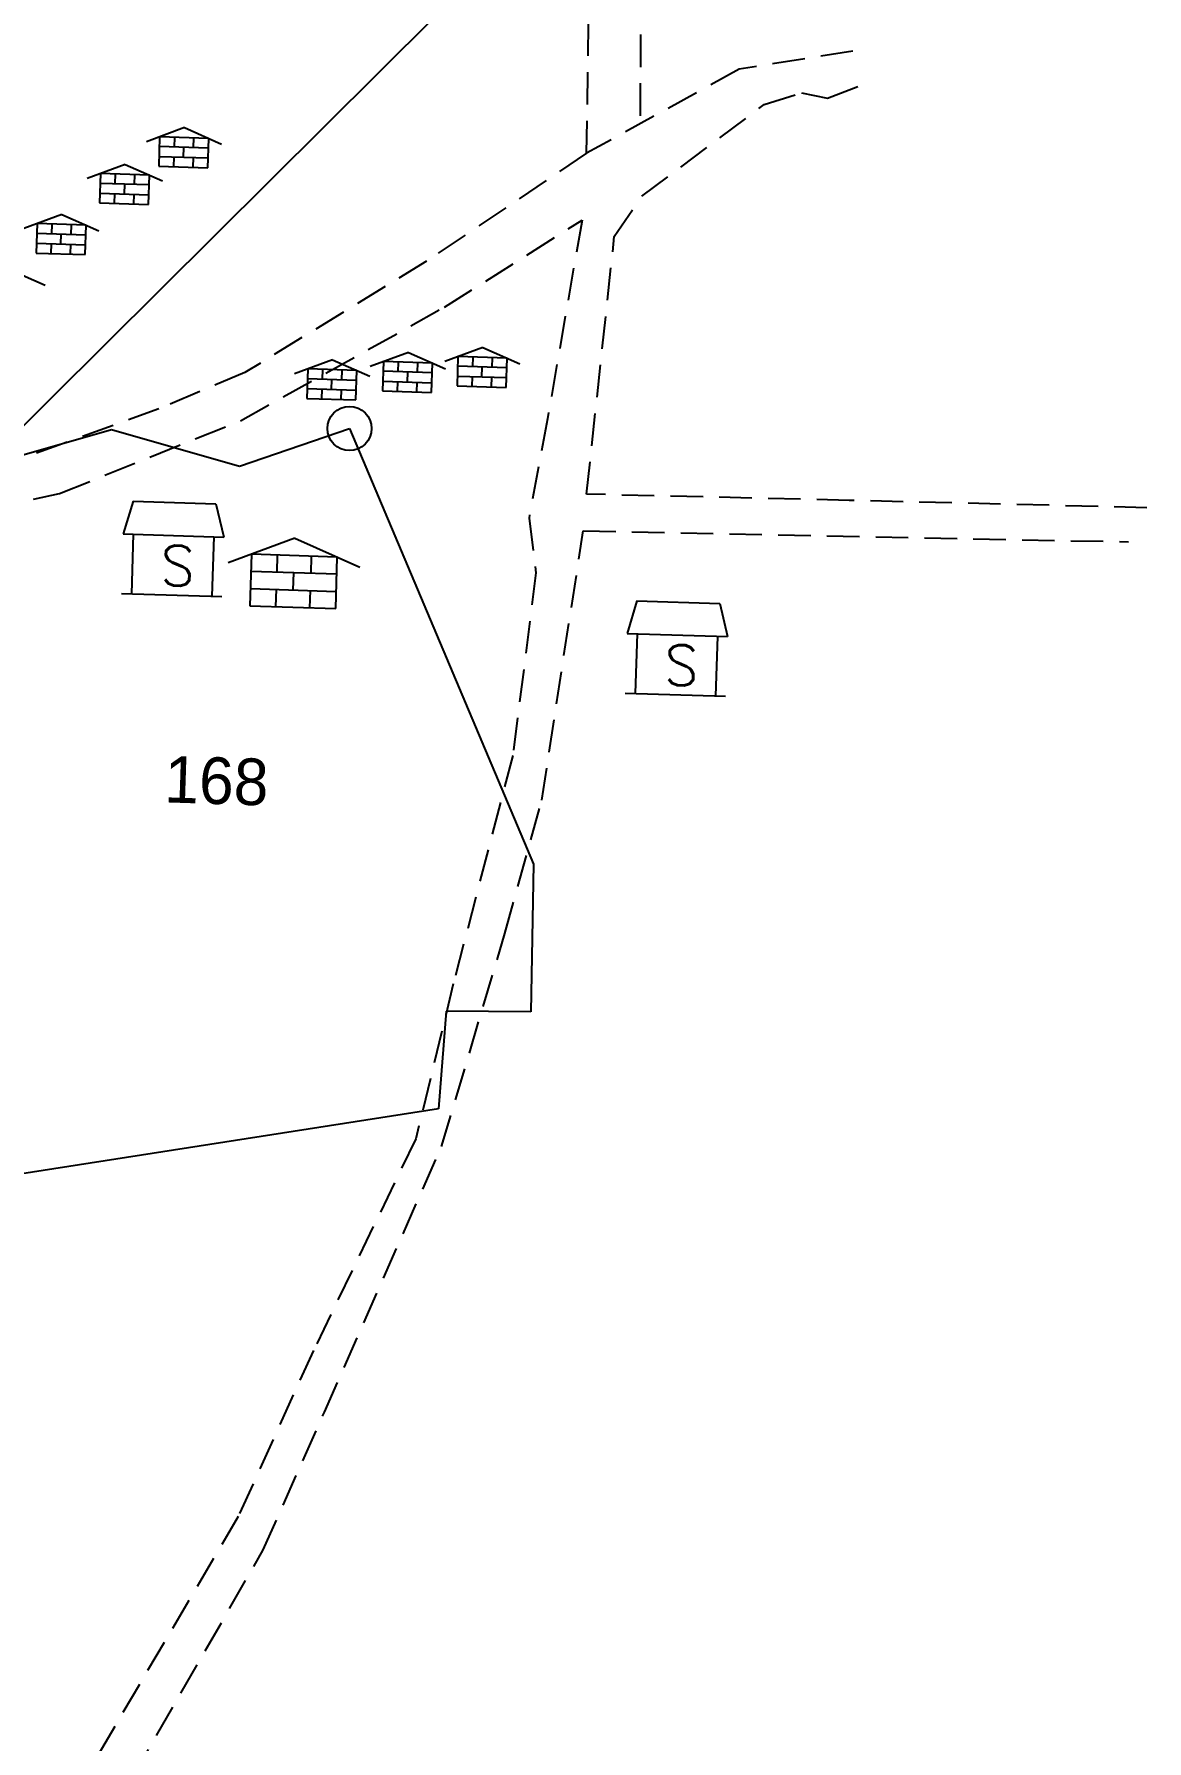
# Model space of a CAD drawing. Header units: metres. Extents: x 279543 to 281633, y 2052141 to 2055998.
# Drawn here: x 280250.8 to 280421.9, y 2055477.2 to 2055739.8 of the extents above; entities that cross this region are included whole.
import ezdxf
from ezdxf.enums import TextEntityAlignment as Align

# ---------------------------------------------------------------- set-up
doc = ezdxf.new("R2010")
doc.units = ezdxf.units.M
doc.linetypes.add('DASHED', pattern=[0.75, 0.5, -0.25])
for name, color, linetype in [('LINE_CARTTRACK', 2, 'DASHED'), ('OFF', 1, 'Continuous'), ('POLY_PARCEL', 6, 'Continuous'), ('TEXT_PARCEL', 7, 'Continuous')]:
    doc.layers.add(name, color=color, linetype=linetype)
doc.styles.get("Standard").update_dxf_attribs({"font": 'simplex.shx'})
doc.styles.add('TEXT_MAP', font='')
doc.styles.get('TEXT_MAP').set_extended_font_data('Kruti Dev 050')

# ---------------------------------------------------------------- blocks, each defined once
blk = doc.blocks.new('GHNN')
for p, q in [((280273.93, 2055725.39), (280268.08, 2055723.23)), ((280270.11, 2055723.98), (280269.97, 2055719.46)), ((280277.66, 2055723.74), (280270.11, 2055723.98)), ((280272.38, 2055723.91), (280272.33, 2055722.4)), ((280273.93, 2055725.39), (280279.64, 2055722.86)), ((280275.35, 2055722.31), (280275.39, 2055723.82)), ((280277.51, 2055719.22), (280277.66, 2055723.74)), ((280270.02, 2055720.97), (280277.56, 2055720.73)), ((280277.61, 2055722.23), (280270.07, 2055722.47)), ((280273.79, 2055720.85), (280273.84, 2055722.35)), ((280264.84, 2055719.74), (280258.98, 2055717.58)), ((280261.02, 2055718.33), (280260.87, 2055713.81)), ((280268.56, 2055718.09), (280261.02, 2055718.33)), ((280264.84, 2055719.74), (280270.55, 2055717.21)), ((280269.97, 2055719.46), (280277.51, 2055719.22)), ((280272.28, 2055720.89), (280272.23, 2055719.38)), ((280275.25, 2055719.29), (280275.3, 2055720.8)), ((280268.52, 2055716.58), (280260.97, 2055716.82)), ((280263.28, 2055718.26), (280263.23, 2055716.75)), ((280264.69, 2055715.19), (280264.74, 2055716.7)), ((280266.25, 2055716.66), (280266.3, 2055718.16)), ((280268.42, 2055713.57), (280268.56, 2055718.09)), ((280260.87, 2055713.81), (280268.42, 2055713.57)), ((280260.92, 2055715.32), (280268.47, 2055715.07)), ((280263.19, 2055715.24), (280263.14, 2055713.73)), ((280266.16, 2055713.64), (280266.2, 2055715.15)), ((280255.09, 2055712.03), (280249.23, 2055709.87)), ((280251.26, 2055710.62), (280251.12, 2055706.1)), ((280258.81, 2055710.38), (280251.26, 2055710.62)), ((280253.53, 2055710.55), (280253.48, 2055709.04)), ((280255.09, 2055712.03), (280260.79, 2055709.5)), ((280256.5, 2055708.95), (280256.55, 2055710.46)), ((280258.76, 2055708.87), (280251.22, 2055709.12)), ((280254.94, 2055707.49), (280254.99, 2055709)), ((280258.66, 2055705.86), (280258.81, 2055710.38)), ((280251.12, 2055706.1), (280258.66, 2055705.86)), ((280251.17, 2055707.61), (280258.71, 2055707.37)), ((280253.43, 2055707.53), (280253.38, 2055706.03)), ((280256.4, 2055705.93), (280256.45, 2055707.44)), ((280246.8, 2055703.68), (280252.5, 2055701.15)), ((280296.72, 2055689.67), (280290.86, 2055687.51)), ((280296.72, 2055689.67), (280302.42, 2055687.14)), ((280308.37, 2055690.82), (280302.51, 2055688.66)), ((280308.37, 2055690.82), (280314.08, 2055688.29)), ((280319.83, 2055691.59), (280313.97, 2055689.43)), ((280316, 2055690.19), (280315.86, 2055685.66)), ((280323.55, 2055689.94), (280316, 2055690.19)), ((280318.27, 2055690.11), (280318.22, 2055688.6)), ((280319.83, 2055691.59), (280325.53, 2055689.06)), ((280321.24, 2055688.51), (280321.29, 2055690.02)), ((280323.4, 2055685.42), (280323.55, 2055689.94)), ((280292.9, 2055688.26), (280292.75, 2055683.73)), ((280300.44, 2055688.02), (280292.9, 2055688.26)), ((280295.16, 2055688.18), (280295.11, 2055686.68)), ((280298.13, 2055686.58), (280298.18, 2055688.09)), ((280300.3, 2055683.49), (280300.44, 2055688.02)), ((280304.55, 2055689.41), (280304.41, 2055684.88)), ((280312.05, 2055687.66), (280304.5, 2055687.9)), ((280312.1, 2055689.17), (280304.55, 2055689.41)), ((280306.81, 2055689.34), (280306.77, 2055687.83)), ((280308.23, 2055686.27), (280308.28, 2055687.78)), ((280309.78, 2055687.73), (280309.83, 2055689.24)), ((280311.95, 2055684.64), (280312.1, 2055689.17)), ((280315.91, 2055687.17), (280323.45, 2055686.93)), ((280323.5, 2055688.44), (280315.96, 2055688.68)), ((280318.17, 2055687.1), (280318.12, 2055685.59)), ((280319.68, 2055687.05), (280319.73, 2055688.56)), ((280321.14, 2055685.49), (280321.19, 2055687)), ((280292.8, 2055685.24), (280300.34, 2055685)), ((280300.39, 2055686.51), (280292.85, 2055686.75)), ((280295.06, 2055685.17), (280295.01, 2055683.66)), ((280296.57, 2055685.12), (280296.62, 2055686.63)), ((280298.03, 2055683.56), (280298.08, 2055685.07)), ((280304.41, 2055684.88), (280311.95, 2055684.64)), ((280304.45, 2055686.39), (280312, 2055686.15)), ((280306.72, 2055686.32), (280306.67, 2055684.81)), ((280309.69, 2055684.71), (280309.74, 2055686.22)), ((280315.86, 2055685.66), (280323.4, 2055685.42)), ((280292.75, 2055683.73), (280300.3, 2055683.49)), ((280266.05, 2055667.92), (280264.53, 2055662.9)), ((280266.05, 2055667.92), (280278.78, 2055667.51)), ((280278.78, 2055667.51), (280279.98, 2055662.4)), ((280264.53, 2055662.9), (280279.98, 2055662.4)), ((280266.07, 2055662.85), (280265.78, 2055653.69)), ((280278.43, 2055662.45), (280278.14, 2055653.3)), ((280290.93, 2055662.22), (280280.68, 2055658.44)), ((280290.93, 2055662.22), (280300.91, 2055657.79)), ((280284.24, 2055659.75), (280283.99, 2055651.83)), ((280297.44, 2055659.33), (280284.24, 2055659.75)), ((280288.2, 2055659.62), (280288.12, 2055656.98)), ((280293.4, 2055656.81), (280293.48, 2055659.45)), ((280297.19, 2055651.41), (280297.44, 2055659.33)), ((280297.36, 2055656.69), (280284.16, 2055657.11)), ((280290.67, 2055654.26), (280290.76, 2055656.9)), ((280264.23, 2055653.74), (280279.68, 2055653.25)), ((280284.07, 2055654.47), (280297.27, 2055654.05)), ((280288.03, 2055654.34), (280287.95, 2055651.7)), ((280293.23, 2055651.53), (280293.31, 2055654.17)), ((280283.99, 2055651.83), (280297.19, 2055651.41)), ((280343.52, 2055652.59), (280342, 2055647.57)), ((280343.52, 2055652.59), (280356.25, 2055652.19)), ((280356.25, 2055652.19), (280357.45, 2055647.08)), ((280342, 2055647.57), (280357.45, 2055647.08)), ((280343.54, 2055647.52), (280343.25, 2055638.37)), ((280355.9, 2055647.13), (280355.61, 2055637.97)), ((280341.71, 2055638.41), (280357.16, 2055637.92))]:
    blk.add_line(p, q)
blk.add_circle((280299.32, 2055679.11), 3.39)
at = {"layer": 'LINE_CARTTRACK', "ltscale": 10}
for p, q in [((280345.93, 2055994.71), (280343.98, 2055725.97)), ((280335.77, 2055721.45), (280338.19, 2055872.7)), ((280376.72, 2055737.17), (280359.25, 2055734.39)), ((280359.25, 2055734.39), (280335.77, 2055721.45)), ((280372.81, 2055729.95), (280379.24, 2055732.42)), ((280344.25, 2055714.83), (280363.08, 2055728.93)), ((280363.08, 2055728.93), (280368.82, 2055730.75)), ((280368.82, 2055730.75), (280372.81, 2055729.95)), ((280335.77, 2055721.45), (280311.18, 2055704.86)), ((280340.04, 2055708.62), (280344.25, 2055714.83)), ((280313.92, 2055697.79), (280335.07, 2055711.14)), ((280335.07, 2055711.14), (280329.75, 2055680.58)), ((280335.77, 2055669), (280340.04, 2055708.62)), ((280311.18, 2055704.86), (280283.22, 2055687.72)), ((280282.55, 2055680.3), (280313.92, 2055697.79)), ((280283.22, 2055687.72), (280270.01, 2055682.12)), ((280270.01, 2055682.12), (280231.8, 2055668.31)), ((280254.72, 2055669.1), (280282.55, 2055680.3)), ((280329.75, 2055680.58), (280326.92, 2055665.3)), ((280221.39, 2055661.81), (280254.72, 2055669.1)), ((280376.18, 2055668.05), (280335.77, 2055669)), ((280421.93, 2055666.92), (280376.18, 2055668.05)), ((280326.92, 2055665.3), (280327.99, 2055656.92)), ((280328.88, 2055621.92), (280335.25, 2055663.34)), ((280335.25, 2055663.34), (280419.09, 2055661.67)), ((280327.99, 2055656.92), (280324.42, 2055628.8)), ((280324.42, 2055628.8), (280315.28, 2055593.69)), ((280323.21, 2055601.39), (280328.88, 2055621.92)), ((280313.47, 2055568.63), (280323.21, 2055601.39)), ((280315.28, 2055593.69), (280309.51, 2055569.82)), ((280309.51, 2055569.82), (280293.76, 2055537.25)), ((280295.46, 2055527.78), (280313.47, 2055568.63)), ((280293.76, 2055537.25), (280282.2, 2055511.73)), ((280286.05, 2055506.6), (280295.46, 2055527.78)), ((280282.2, 2055511.73), (280258.52, 2055471.4)), ((280247.23, 2055439.02), (280286.05, 2055506.6))]:
    blk.add_line(p, q, dxfattribs=at)
at = {"layer": 'OFF'}
blk.add_line((280242.79, 2055673.23), (280312.38, 2055742.38), dxfattribs=at)
at = {"layer": 'POLY_PARCEL'}
for p, q in [((280282.42, 2055673.3), (280299.32, 2055679.11)), ((280299.32, 2055679.11), (280327.59, 2055612.06)), ((280242.79, 2055673.23), (280262.69, 2055678.94)), ((280262.69, 2055678.94), (280282.42, 2055673.3)), ((280327.59, 2055612.06), (280327.2, 2055589.36)), ((280314.17, 2055589.44), (280313.02, 2055574.45)), ((280327.2, 2055589.36), (280314.17, 2055589.44)), ((280313.02, 2055574.45), (280241.81, 2055563.36))]:
    blk.add_line(p, q, dxfattribs=at)
for p in [(280270.15, 2055655), (280347.62, 2055639.68)]:
    blk.add_text('S', height=6.18, rotation=358.1721).set_placement(p)
at = {"layer": 'TEXT_PARCEL', "style": 'TEXT_MAP'}
blk.add_text('168', height=7.174, rotation=358.1721, dxfattribs=at).set_placement((280278.75, 2055621.34), align=Align.CENTER)

msp = doc.modelspace()

# ---------------------------------------------------------------- block references
msp.add_blockref('GHNN', (0, 0))

doc.saveas('drawing.dxf')
